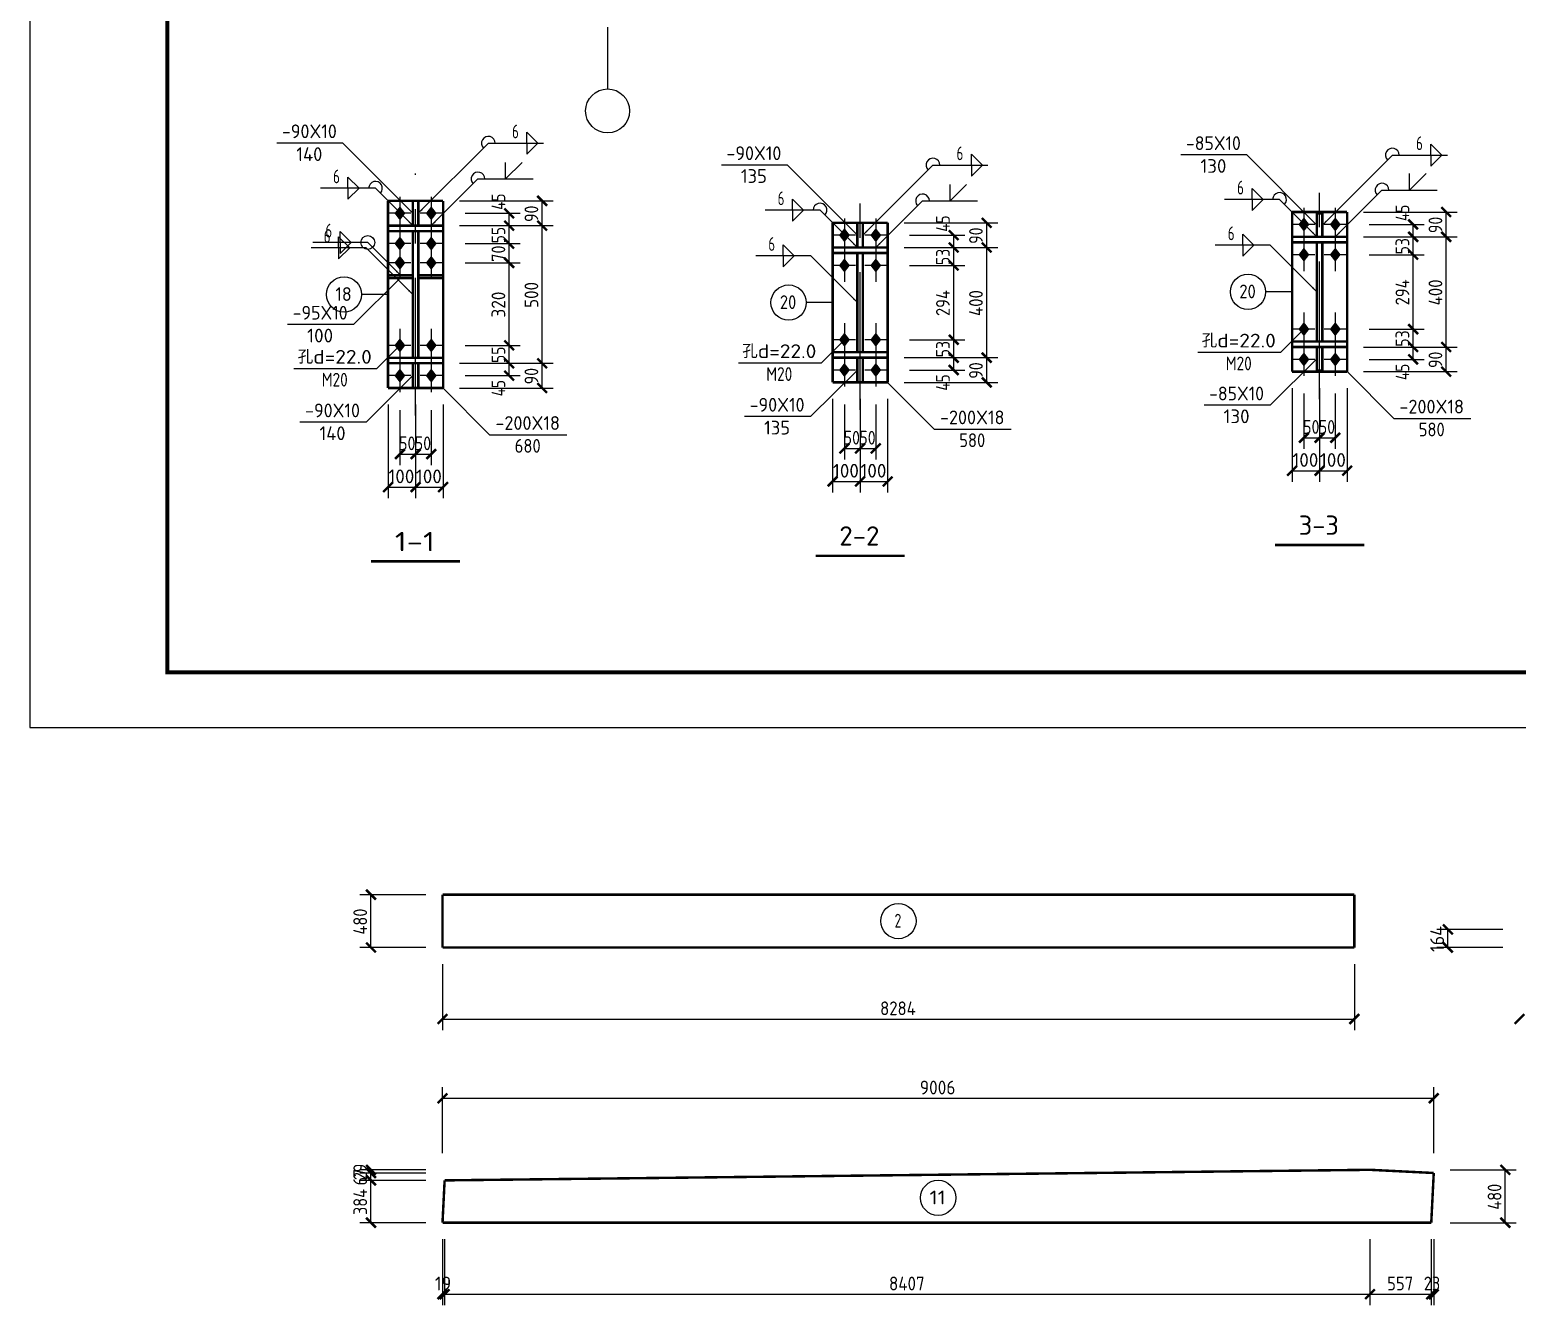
# Model space of a CAD drawing. Extents: x 14207793 to 14719554, y -1675802 to -1228715.
# Drawn here: x 14613431 to 14640460, y -1332300 to -1309125 of the extents above; entities that cross this region are included whole.
import ezdxf
from ezdxf.enums import TextEntityAlignment as Align

# ---------------------------------------------------------------- set-up
doc = ezdxf.new("R2010")
doc.units = 0
doc.header["$LTSCALE"] = 500
doc.header["$MEASUREMENT"] = 0
doc.linetypes.add('6', pattern=[8.75, 5, -1.25, 1.25, -1.25])
for name, color, linetype in [('10', 1, 'CONTINUOUS'), ('111', 253, '6'), ('112', 253, 'CONTINUOUS'), ('15', 3, 'CONTINUOUS'), ('20', 2, 'CONTINUOUS'), ('图框外框__细线', 253, 'CONTINUOUS'), ('尺寸标注', 253, 'CONTINUOUS'), ('焊缝标注', 253, 'CONTINUOUS'), ('编号标注', 253, 'CONTINUOUS'), ('螺栓孔标注', 7, 'CONTINUOUS'), ('钢板标注', 253, 'CONTINUOUS')]:
    doc.layers.add(name, color=color, linetype=linetype)
doc.styles.get("Standard").update_dxf_attribs({"font": 'SYSZ.shx', "width": 0.75, "bigfont": 'SYFS.shx'})

msp = doc.modelspace()

# ---------------------------------------------------------------- linework, layer by layer
at = {"layer": '10', "color": 7, "linetype": '6'}
for p, q in [((14620442.17, -1316134.82), (14620442.17, -1311734.82)), ((14636868.82, -1315837.14), (14636868.82, -1311937.14)), ((14628519.8, -1316032.39), (14628519.8, -1312132.39))]:
    msp.add_line(p, q, dxfattribs=at)
at = {"layer": '10', "color": 253}
for p, q in [((14620157.17, -1312159.82), (14620157.17, -1312759.82)), ((14620727.17, -1312159.82), (14620727.17, -1312759.82)), ((14620357.17, -1312459.82), (14619957.17, -1312459.82)), ((14620927.17, -1312459.82), (14620527.17, -1312459.82)), ((14636583.82, -1312362.14), (14636583.82, -1312962.14)), ((14637153.82, -1312362.14), (14637153.82, -1312962.14)), ((14620157.17, -1312709.82), (14620157.17, -1313309.82)), ((14620727.17, -1312709.82), (14620727.17, -1313309.82)), ((14628234.8, -1312557.39), (14628234.8, -1313157.39)), ((14628804.8, -1312557.39), (14628804.8, -1313157.39)), ((14636783.82, -1312662.14), (14636383.82, -1312662.14)), ((14637353.82, -1312662.14), (14636953.82, -1312662.14)), ((14620357.17, -1313009.82), (14619957.17, -1313009.82)), ((14620157.17, -1313059.82), (14620157.17, -1313659.82)), ((14620927.17, -1313009.82), (14620527.17, -1313009.82)), ((14620727.17, -1313059.82), (14620727.17, -1313659.82)), ((14628434.8, -1312857.39), (14628034.8, -1312857.39)), ((14629004.8, -1312857.39), (14628604.8, -1312857.39)), ((14636583.82, -1312912.14), (14636583.82, -1313512.14)), ((14637153.82, -1312912.14), (14637153.82, -1313512.14)), ((14628234.8, -1313107.39), (14628234.8, -1313707.39)), ((14628804.8, -1313107.39), (14628804.8, -1313707.39)), ((14636783.82, -1313212.14), (14636383.82, -1313212.14)), ((14637353.82, -1313212.14), (14636953.82, -1313212.14)), ((14620357.17, -1313359.82), (14619957.17, -1313359.82)), ((14620927.17, -1313359.82), (14620527.17, -1313359.82)), ((14628434.8, -1313407.39), (14628034.8, -1313407.39)), ((14629004.8, -1313407.39), (14628604.8, -1313407.39)), ((14636583.82, -1314264.64), (14636583.82, -1314864.64)), ((14637153.82, -1314264.64), (14637153.82, -1314864.64)), ((14620157.17, -1314559.82), (14620157.17, -1315159.82)), ((14620727.17, -1314559.82), (14620727.17, -1315159.82)), ((14628234.8, -1314457.39), (14628234.8, -1315057.39)), ((14628804.8, -1314457.39), (14628804.8, -1315057.39)), ((14636783.82, -1314564.64), (14636383.82, -1314564.64)), ((14637353.82, -1314564.64), (14636953.82, -1314564.64)), ((14620357.17, -1314859.82), (14619957.17, -1314859.82)), ((14620927.17, -1314859.82), (14620527.17, -1314859.82)), ((14628434.8, -1314757.39), (14628034.8, -1314757.39)), ((14629004.8, -1314757.39), (14628604.8, -1314757.39)), ((14636583.82, -1314814.64), (14636583.82, -1315414.64)), ((14637153.82, -1314814.64), (14637153.82, -1315414.64)), ((14620157.17, -1315109.82), (14620157.17, -1315709.82)), ((14620727.17, -1315109.82), (14620727.17, -1315709.82)), ((14628234.8, -1315007.39), (14628234.8, -1315607.39)), ((14628804.8, -1315007.39), (14628804.8, -1315607.39)), ((14636783.82, -1315114.64), (14636383.82, -1315114.64)), ((14637353.82, -1315114.64), (14636953.82, -1315114.64)), ((14620357.17, -1315409.82), (14619957.17, -1315409.82)), ((14620927.17, -1315409.82), (14620527.17, -1315409.82)), ((14628434.8, -1315307.39), (14628034.8, -1315307.39)), ((14629004.8, -1315307.39), (14628604.8, -1315307.39))]:
    msp.add_line(p, q, dxfattribs=at)
at = {"layer": '10', "color": 3, "const_width": 45}
for points in [[(14619942.17, -1312684.82), (14619942.17, -1312784.82)], [(14620942.17, -1312684.82), (14619942.17, -1312684.82)], [(14619942.17, -1312784.82), (14620942.17, -1312784.82)], [(14620392.17, -1315084.82), (14620392.17, -1312784.82)], [(14620492.17, -1315084.82), (14620492.17, -1312784.82)], [(14620942.17, -1312784.82), (14620942.17, -1312684.82)], [(14628019.8, -1313082.39), (14628019.8, -1313182.39)], [(14629019.8, -1313082.39), (14628019.8, -1313082.39)], [(14629019.8, -1313182.39), (14629019.8, -1313082.39)], [(14636368.82, -1312887.14), (14636368.82, -1312987.14)], [(14637368.82, -1312887.14), (14636368.82, -1312887.14)], [(14636368.82, -1312987.14), (14637368.82, -1312987.14)], [(14636818.82, -1314789.64), (14636818.82, -1312987.14)], [(14636918.82, -1314789.64), (14636918.82, -1312987.14)], [(14637368.82, -1312987.14), (14637368.82, -1312887.14)], [(14628019.8, -1313182.39), (14629019.8, -1313182.39)], [(14628469.8, -1314982.39), (14628469.8, -1313182.39)], [(14628569.8, -1314982.39), (14628569.8, -1313182.39)], [(14628019.8, -1314982.39), (14628019.8, -1315082.39)], [(14629019.8, -1314982.39), (14628019.8, -1314982.39)], [(14629019.8, -1315082.39), (14629019.8, -1314982.39)], [(14636368.82, -1314789.64), (14636368.82, -1314889.64)], [(14637368.82, -1314789.64), (14636368.82, -1314789.64)], [(14636368.82, -1314889.64), (14637368.82, -1314889.64)], [(14637368.82, -1314889.64), (14637368.82, -1314789.64)], [(14619942.17, -1315084.82), (14619942.17, -1315184.82)], [(14620942.17, -1315084.82), (14619942.17, -1315084.82)], [(14619942.17, -1315184.82), (14620942.17, -1315184.82)], [(14620942.17, -1315184.82), (14620942.17, -1315084.82)], [(14628019.8, -1315082.39), (14629019.8, -1315082.39)]]:
    msp.add_lwpolyline(points, dxfattribs=at)
at = {"layer": '10', "const_width": 45}
for points in [[(14636058.82, -1318487.14), (14637678.82, -1318487.14)], [(14627709.8, -1318682.39), (14629329.8, -1318682.39)], [(14619632.17, -1318784.82), (14621252.17, -1318784.82)]]:
    msp.add_lwpolyline(points, dxfattribs=at)
at = {"layer": '10'}
for points in [[(14620157.17, -1312329.82), (14620057.17, -1312459.82), (14620257.17, -1312459.82), (14620157.17, -1312589.82)], [(14620727.17, -1312329.82), (14620627.17, -1312459.82), (14620827.17, -1312459.82), (14620727.17, -1312589.82)], [(14628234.8, -1312727.39), (14628134.8, -1312857.39), (14628334.8, -1312857.39), (14628234.8, -1312987.39)], [(14628804.8, -1312727.39), (14628704.8, -1312857.39), (14628904.8, -1312857.39), (14628804.8, -1312987.39)], [(14636583.82, -1312532.14), (14636483.82, -1312662.14), (14636683.82, -1312662.14), (14636583.82, -1312792.14)], [(14637153.82, -1312532.14), (14637053.82, -1312662.14), (14637253.82, -1312662.14), (14637153.82, -1312792.14)], [(14620157.17, -1312879.82), (14620057.17, -1313009.82), (14620257.17, -1313009.82), (14620157.17, -1313139.82)], [(14620727.17, -1312879.82), (14620627.17, -1313009.82), (14620827.17, -1313009.82), (14620727.17, -1313139.82)], [(14620157.17, -1313229.82), (14620057.17, -1313359.82), (14620257.17, -1313359.82), (14620157.17, -1313489.82)], [(14620727.17, -1313229.82), (14620627.17, -1313359.82), (14620827.17, -1313359.82), (14620727.17, -1313489.82)], [(14628234.8, -1313277.39), (14628134.8, -1313407.39), (14628334.8, -1313407.39), (14628234.8, -1313537.39)], [(14628804.8, -1313277.39), (14628704.8, -1313407.39), (14628904.8, -1313407.39), (14628804.8, -1313537.39)], [(14636583.82, -1313082.14), (14636483.82, -1313212.14), (14636683.82, -1313212.14), (14636583.82, -1313342.14)], [(14637153.82, -1313082.14), (14637053.82, -1313212.14), (14637253.82, -1313212.14), (14637153.82, -1313342.14)], [(14628234.8, -1314627.39), (14628134.8, -1314757.39), (14628334.8, -1314757.39), (14628234.8, -1314887.39)], [(14628804.8, -1314627.39), (14628704.8, -1314757.39), (14628904.8, -1314757.39), (14628804.8, -1314887.39)], [(14636583.82, -1314434.64), (14636483.82, -1314564.64), (14636683.82, -1314564.64), (14636583.82, -1314694.64)], [(14637153.82, -1314434.64), (14637053.82, -1314564.64), (14637253.82, -1314564.64), (14637153.82, -1314694.64)], [(14620157.17, -1314729.82), (14620057.17, -1314859.82), (14620257.17, -1314859.82), (14620157.17, -1314989.82)], [(14620727.17, -1314729.82), (14620627.17, -1314859.82), (14620827.17, -1314859.82), (14620727.17, -1314989.82)], [(14628234.8, -1315177.39), (14628134.8, -1315307.39), (14628334.8, -1315307.39), (14628234.8, -1315437.39)], [(14628804.8, -1315177.39), (14628704.8, -1315307.39), (14628904.8, -1315307.39), (14628804.8, -1315437.39)], [(14636583.82, -1314984.64), (14636483.82, -1315114.64), (14636683.82, -1315114.64), (14636583.82, -1315244.64)], [(14637153.82, -1314984.64), (14637053.82, -1315114.64), (14637253.82, -1315114.64), (14637153.82, -1315244.64)], [(14620157.17, -1315279.82), (14620057.17, -1315409.82), (14620257.17, -1315409.82), (14620157.17, -1315539.82)], [(14620727.17, -1315279.82), (14620627.17, -1315409.82), (14620827.17, -1315409.82), (14620727.17, -1315539.82)]]:
    msp.add_solid(points, dxfattribs=at)
at = {"layer": '111'}
msp.add_line((14623931.4, -1304700.17), (14623931.4, -1310200.17), dxfattribs=at)
at = {"layer": '112'}
msp.add_circle((14623931.4, -1310600.17), 400, dxfattribs=at)
at = {"layer": '15', "const_width": 45}
for points in [[(14620931.4, -1324840.17), (14620931.4, -1325800.17)], [(14637500.39, -1324840.17), (14620931.4, -1324840.17)], [(14637500.39, -1325800.17), (14637500.39, -1324840.17)], [(14620931.4, -1325800.17), (14637500.39, -1325800.17)], [(14637784.39, -1329839.39), (14620969.84, -1330031.32)], [(14638942.94, -1329897.32), (14637784.39, -1329839.39)], [(14620969.84, -1330031.32), (14620931.4, -1330800.17)], [(14638897.79, -1330800.18), (14638942.94, -1329897.32)], [(14620931.4, -1330800.17), (14638897.79, -1330800.18)]]:
    msp.add_lwpolyline(points, dxfattribs=at)
at = {"layer": '20', "const_width": 45}
for points in [[(14619942.17, -1312234.82), (14619942.17, -1315634.82)], [(14620942.17, -1312234.82), (14619942.17, -1312234.82)], [(14620392.17, -1312234.82), (14620392.17, -1312684.82)], [(14620492.17, -1312234.82), (14620392.17, -1312234.82)], [(14620492.17, -1312684.82), (14620492.17, -1312234.82)], [(14620942.17, -1315634.82), (14620942.17, -1312234.82)], [(14636368.82, -1312437.14), (14636368.82, -1315337.14)], [(14637368.82, -1312437.14), (14636368.82, -1312437.14)], [(14636818.82, -1312462.14), (14636818.82, -1312887.14)], [(14636918.82, -1312462.14), (14636818.82, -1312462.14)], [(14636918.82, -1312887.14), (14636918.82, -1312462.14)], [(14637368.82, -1315337.14), (14637368.82, -1312437.14)], [(14620392.17, -1312684.82), (14620492.17, -1312684.82)], [(14628019.8, -1312632.39), (14628019.8, -1315532.39)], [(14629019.8, -1312632.39), (14628019.8, -1312632.39)], [(14628469.8, -1312632.39), (14628469.8, -1313082.39)], [(14628569.8, -1312632.39), (14628469.8, -1312632.39)], [(14628569.8, -1313082.39), (14628569.8, -1312632.39)], [(14629019.8, -1315532.39), (14629019.8, -1312632.39)], [(14628469.8, -1313082.39), (14628569.8, -1313082.39)], [(14636818.82, -1312887.14), (14636918.82, -1312887.14)], [(14619942.17, -1313584.82), (14619942.17, -1313634.82)], [(14620392.17, -1313584.82), (14619942.17, -1313584.82)], [(14620392.17, -1313634.82), (14620392.17, -1313584.82)], [(14620492.17, -1313634.82), (14620492.17, -1313584.82)], [(14620492.17, -1313584.82), (14620942.17, -1313584.82)], [(14620942.17, -1313584.82), (14620942.17, -1313634.82)], [(14619942.17, -1313634.82), (14620392.17, -1313634.82)], [(14620942.17, -1313634.82), (14620492.17, -1313634.82)], [(14636818.82, -1315314.64), (14636818.82, -1314889.64)], [(14636818.82, -1314889.64), (14636918.82, -1314889.64)], [(14636918.82, -1314889.64), (14636918.82, -1315314.64)], [(14620392.17, -1315634.82), (14620392.17, -1315184.82)], [(14620392.17, -1315184.82), (14620492.17, -1315184.82)], [(14620492.17, -1315184.82), (14620492.17, -1315634.82)], [(14628469.8, -1315532.39), (14628469.8, -1315082.39)], [(14628469.8, -1315082.39), (14628569.8, -1315082.39)], [(14628569.8, -1315082.39), (14628569.8, -1315532.39)], [(14636368.82, -1315337.14), (14637368.82, -1315337.14)], [(14636918.82, -1315314.64), (14636818.82, -1315314.64)], [(14619942.17, -1315634.82), (14620942.17, -1315634.82)], [(14620492.17, -1315634.82), (14620392.17, -1315634.82)], [(14628019.8, -1315532.39), (14629019.8, -1315532.39)], [(14628569.8, -1315532.39), (14628469.8, -1315532.39)]]:
    msp.add_lwpolyline(points, dxfattribs=at)
at = {"layer": '图框外框__细线'}
msp.add_lwpolyline([(14613431.4, -1321800.17), (14702531.4, -1321800.17), (14702531.4, -1279800.17), (14613431.4, -1279800.17), (14613431.4, -1321800.17)], dxfattribs=at)
at = {"layer": '图框外框__细线', "const_width": 70}
msp.add_lwpolyline([(14615931.4, -1320800.17), (14701531.4, -1320800.17), (14701531.4, -1280800.17), (14615931.4, -1280800.17), (14615931.4, -1320800.17)], dxfattribs=at)
at = {"layer": '尺寸标注'}
for p, q in [((14621242.17, -1312234.82), (14622942.17, -1312234.82)), ((14622742.17, -1312684.82), (14622742.17, -1312234.82)), ((14621342.17, -1312459.82), (14622342.17, -1312459.82)), ((14622142.17, -1312684.82), (14622142.17, -1312459.82)), ((14637668.82, -1312437.14), (14639368.82, -1312437.14)), ((14639168.82, -1312887.14), (14639168.82, -1312437.14)), ((14621242.17, -1312684.82), (14622942.17, -1312684.82)), ((14621242.17, -1312684.82), (14622942.17, -1312684.82)), ((14621342.17, -1312684.82), (14622342.17, -1312684.82)), ((14621342.17, -1312684.82), (14622342.17, -1312684.82)), ((14622142.17, -1313009.82), (14622142.17, -1312684.82)), ((14622742.17, -1315184.82), (14622742.17, -1312684.82)), ((14629319.8, -1312632.39), (14631019.8, -1312632.39)), ((14630819.8, -1313082.39), (14630819.8, -1312632.39)), ((14637768.82, -1312662.14), (14638768.82, -1312662.14)), ((14638568.82, -1312887.14), (14638568.82, -1312662.14)), ((14621342.17, -1313009.82), (14622342.17, -1313009.82)), ((14621342.17, -1313009.82), (14622342.17, -1313009.82)), ((14622142.17, -1313359.82), (14622142.17, -1313009.82)), ((14629419.8, -1312857.39), (14630419.8, -1312857.39)), ((14630219.8, -1313082.39), (14630219.8, -1312857.39)), ((14637668.82, -1312887.14), (14639368.82, -1312887.14)), ((14637668.82, -1312887.14), (14639368.82, -1312887.14)), ((14637768.82, -1312887.14), (14638768.82, -1312887.14)), ((14637768.82, -1312887.14), (14638768.82, -1312887.14)), ((14638568.82, -1313212.14), (14638568.82, -1312887.14)), ((14639168.82, -1314889.64), (14639168.82, -1312887.14)), ((14629319.8, -1313082.39), (14631019.8, -1313082.39)), ((14629319.8, -1313082.39), (14631019.8, -1313082.39)), ((14629419.8, -1313082.39), (14630419.8, -1313082.39)), ((14629419.8, -1313082.39), (14630419.8, -1313082.39)), ((14630219.8, -1313407.39), (14630219.8, -1313082.39)), ((14630819.8, -1315082.39), (14630819.8, -1313082.39)), ((14637768.82, -1313212.14), (14638768.82, -1313212.14)), ((14637768.82, -1313212.14), (14638768.82, -1313212.14)), ((14638568.82, -1314564.64), (14638568.82, -1313212.14)), ((14621342.17, -1313359.82), (14622342.17, -1313359.82)), ((14621342.17, -1313359.82), (14622342.17, -1313359.82)), ((14622142.17, -1314859.82), (14622142.17, -1313359.82)), ((14629419.8, -1313407.39), (14630419.8, -1313407.39)), ((14629419.8, -1313407.39), (14630419.8, -1313407.39)), ((14630219.8, -1314757.39), (14630219.8, -1313407.39)), ((14637768.82, -1314564.64), (14638768.82, -1314564.64)), ((14637768.82, -1314564.64), (14638768.82, -1314564.64)), ((14638568.82, -1314889.64), (14638568.82, -1314564.64)), ((14621342.17, -1314859.82), (14622342.17, -1314859.82)), ((14621342.17, -1314859.82), (14622342.17, -1314859.82)), ((14622142.17, -1315184.82), (14622142.17, -1314859.82)), ((14629419.8, -1314757.39), (14630419.8, -1314757.39)), ((14629419.8, -1314757.39), (14630419.8, -1314757.39)), ((14630219.8, -1315082.39), (14630219.8, -1314757.39)), ((14637668.82, -1314889.64), (14639368.82, -1314889.64)), ((14637668.82, -1314889.64), (14639368.82, -1314889.64)), ((14637768.82, -1314889.64), (14638768.82, -1314889.64)), ((14637768.82, -1314889.64), (14638768.82, -1314889.64)), ((14638568.82, -1315114.64), (14638568.82, -1314889.64)), ((14639168.82, -1315337.14), (14639168.82, -1314889.64)), ((14621242.17, -1315184.82), (14622942.17, -1315184.82)), ((14621242.17, -1315184.82), (14622942.17, -1315184.82)), ((14621342.17, -1315184.82), (14622342.17, -1315184.82)), ((14621342.17, -1315184.82), (14622342.17, -1315184.82)), ((14622142.17, -1315409.82), (14622142.17, -1315184.82)), ((14622742.17, -1315634.82), (14622742.17, -1315184.82)), ((14629319.8, -1315082.39), (14631019.8, -1315082.39)), ((14629319.8, -1315082.39), (14631019.8, -1315082.39)), ((14629419.8, -1315082.39), (14630419.8, -1315082.39)), ((14629419.8, -1315082.39), (14630419.8, -1315082.39)), ((14630219.8, -1315307.39), (14630219.8, -1315082.39)), ((14630819.8, -1315532.39), (14630819.8, -1315082.39)), ((14637768.82, -1315114.64), (14638768.82, -1315114.64)), ((14621342.17, -1315409.82), (14622342.17, -1315409.82)), ((14629419.8, -1315307.39), (14630419.8, -1315307.39)), ((14637668.82, -1315337.14), (14639368.82, -1315337.14)), ((14621242.17, -1315634.82), (14622942.17, -1315634.82)), ((14629319.8, -1315532.39), (14631019.8, -1315532.39)), ((14636368.82, -1315637.14), (14636368.82, -1317337.14)), ((14636583.82, -1315737.14), (14636583.82, -1316737.14)), ((14636868.82, -1315637.14), (14636868.82, -1317337.14)), ((14636868.82, -1315637.14), (14636868.82, -1317337.14)), ((14636868.82, -1315737.14), (14636868.82, -1316737.14)), ((14636868.82, -1315737.14), (14636868.82, -1316737.14)), ((14637153.82, -1315737.14), (14637153.82, -1316737.14)), ((14637368.82, -1315637.14), (14637368.82, -1317337.14)), ((14619942.17, -1315934.82), (14619942.17, -1317634.82)), ((14620157.17, -1316034.82), (14620157.17, -1317034.82)), ((14620442.17, -1315934.82), (14620442.17, -1317634.82)), ((14620442.17, -1315934.82), (14620442.17, -1317634.82)), ((14620442.17, -1316034.82), (14620442.17, -1317034.82)), ((14620442.17, -1316034.82), (14620442.17, -1317034.82)), ((14620727.17, -1316034.82), (14620727.17, -1317034.82)), ((14620942.17, -1315934.82), (14620942.17, -1317634.82)), ((14628019.8, -1315832.39), (14628019.8, -1317532.39)), ((14628234.8, -1315932.39), (14628234.8, -1316932.39)), ((14628519.8, -1315832.39), (14628519.8, -1317532.39)), ((14628519.8, -1315832.39), (14628519.8, -1317532.39)), ((14628519.8, -1315932.39), (14628519.8, -1316932.39)), ((14628519.8, -1315932.39), (14628519.8, -1316932.39)), ((14628804.8, -1315932.39), (14628804.8, -1316932.39)), ((14629019.8, -1315832.39), (14629019.8, -1317532.39)), ((14636583.82, -1316537.14), (14636868.82, -1316537.14)), ((14636868.82, -1316537.14), (14637153.82, -1316537.14)), ((14620157.17, -1316834.82), (14620442.17, -1316834.82)), ((14620442.17, -1316834.82), (14620727.17, -1316834.82)), ((14628234.8, -1316732.39), (14628519.8, -1316732.39)), ((14628519.8, -1316732.39), (14628804.8, -1316732.39)), ((14628019.8, -1317332.39), (14628519.8, -1317332.39)), ((14628519.8, -1317332.39), (14629019.8, -1317332.39)), ((14636368.82, -1317137.14), (14636868.82, -1317137.14)), ((14636868.82, -1317137.14), (14637368.82, -1317137.14)), ((14619942.17, -1317434.82), (14620442.17, -1317434.82)), ((14620442.17, -1317434.82), (14620942.17, -1317434.82)), ((14620631.4, -1324840.17), (14619431.4, -1324840.17)), ((14619631.4, -1325800.17), (14619631.4, -1324840.17)), ((14640200.39, -1325472.17), (14639000.39, -1325472.17)), ((14639200.39, -1325800.17), (14639200.39, -1325472.17)), ((14620631.4, -1325800.17), (14619431.4, -1325800.17)), ((14640200.39, -1325800.17), (14639000.39, -1325800.17)), ((14620931.4, -1326100.17), (14620931.4, -1327300.17)), ((14637500.39, -1326100.17), (14637500.39, -1327300.17)), ((14620931.4, -1327100.17), (14637500.39, -1327100.17)), ((14620931.4, -1329539.39), (14620931.4, -1328339.39)), ((14638942.94, -1329539.39), (14638942.94, -1328339.39)), ((14620931.4, -1328539.39), (14638942.94, -1328539.39)), ((14620631.4, -1329839.39), (14619431.4, -1329839.39)), ((14620631.4, -1329897.32), (14619431.4, -1329897.32)), ((14620631.4, -1329897.32), (14619431.4, -1329897.32)), ((14620631.4, -1330031.32), (14619431.4, -1330031.32)), ((14620631.4, -1330031.32), (14619431.4, -1330031.32)), ((14619631.4, -1329897.32), (14619631.4, -1329839.39)), ((14619631.4, -1330031.32), (14619631.4, -1329897.32)), ((14619631.4, -1330800.18), (14619631.4, -1330031.32)), ((14639242.94, -1329839.39), (14640442.94, -1329839.39)), ((14640242.94, -1330800.18), (14640242.94, -1329839.39)), ((14620631.4, -1330800.18), (14619431.4, -1330800.18)), ((14639242.94, -1330800.18), (14640442.94, -1330800.18)), ((14620931.4, -1331100.18), (14620931.4, -1332300.18)), ((14620969.84, -1331100.18), (14620969.84, -1332300.18)), ((14620969.84, -1331100.18), (14620969.84, -1332300.18)), ((14637784.39, -1331100.18), (14637784.39, -1332300.18)), ((14637784.39, -1331100.18), (14637784.39, -1332300.18)), ((14638897.79, -1331100.18), (14638897.79, -1332300.18)), ((14638897.79, -1331100.18), (14638897.79, -1332300.18)), ((14638942.94, -1331100.18), (14638942.94, -1332300.18)), ((14620931.4, -1332100.18), (14620969.84, -1332100.18)), ((14620969.84, -1332100.18), (14637784.39, -1332100.18)), ((14637784.39, -1332100.18), (14638897.79, -1332100.18)), ((14638897.79, -1332100.18), (14638942.94, -1332100.18))]:
    msp.add_line(p, q, dxfattribs=at)
at = {"layer": '尺寸标注', "const_width": 45}
for points in [[(14622653.78, -1312146.43), (14622830.55, -1312323.21)], [(14622053.78, -1312371.43), (14622230.55, -1312548.21)], [(14630731.41, -1312544), (14630908.18, -1312720.77)], [(14639080.43, -1312348.76), (14639257.21, -1312525.53)], [(14622053.78, -1312596.43), (14622230.55, -1312773.21)], [(14622053.78, -1312596.43), (14622230.55, -1312773.21)], [(14622653.78, -1312596.43), (14622830.55, -1312773.21)], [(14622653.78, -1312596.43), (14622830.55, -1312773.21)], [(14630131.41, -1312769), (14630308.18, -1312945.77)], [(14638480.43, -1312573.76), (14638657.21, -1312750.53)], [(14638480.43, -1312798.76), (14638657.21, -1312975.53)], [(14638480.43, -1312798.76), (14638657.21, -1312975.53)], [(14639080.43, -1312798.76), (14639257.21, -1312975.53)], [(14639080.43, -1312798.76), (14639257.21, -1312975.53)], [(14622053.78, -1312921.43), (14622230.55, -1313098.21)], [(14622053.78, -1312921.43), (14622230.55, -1313098.21)], [(14630131.41, -1312994), (14630308.18, -1313170.77)], [(14630131.41, -1312994), (14630308.18, -1313170.77)], [(14630731.41, -1312994), (14630908.18, -1313170.77)], [(14630731.41, -1312994), (14630908.18, -1313170.77)], [(14622053.78, -1313271.43), (14622230.55, -1313448.21)], [(14622053.78, -1313271.43), (14622230.55, -1313448.21)], [(14630131.41, -1313319), (14630308.18, -1313495.77)], [(14630131.41, -1313319), (14630308.18, -1313495.77)], [(14638480.43, -1313123.76), (14638657.21, -1313300.53)], [(14638480.43, -1313123.76), (14638657.21, -1313300.53)], [(14630131.41, -1314669), (14630308.18, -1314845.77)], [(14630131.41, -1314669), (14630308.18, -1314845.77)], [(14638480.43, -1314476.25), (14638657.21, -1314653.03)], [(14638480.43, -1314476.25), (14638657.21, -1314653.03)], [(14622053.78, -1314771.43), (14622230.55, -1314948.21)], [(14622053.78, -1314771.43), (14622230.55, -1314948.21)], [(14638480.43, -1314801.25), (14638657.21, -1314978.03)], [(14638480.43, -1314801.25), (14638657.21, -1314978.03)], [(14639080.43, -1314801.25), (14639257.21, -1314978.03)], [(14639080.43, -1314801.25), (14639257.21, -1314978.03)], [(14622053.78, -1315096.43), (14622230.55, -1315273.21)], [(14622053.78, -1315096.43), (14622230.55, -1315273.21)], [(14622653.78, -1315096.43), (14622830.55, -1315273.21)], [(14622653.78, -1315096.43), (14622830.55, -1315273.21)], [(14630131.41, -1314994), (14630308.18, -1315170.77)], [(14630131.41, -1314994), (14630308.18, -1315170.77)], [(14630131.41, -1315219), (14630308.18, -1315395.77)], [(14630731.41, -1314994), (14630908.18, -1315170.77)], [(14630731.41, -1314994), (14630908.18, -1315170.77)], [(14638480.43, -1315026.25), (14638657.21, -1315203.03)], [(14639080.43, -1315248.76), (14639257.21, -1315425.53)], [(14622053.78, -1315321.43), (14622230.55, -1315498.21)], [(14630731.41, -1315444), (14630908.18, -1315620.77)], [(14622653.78, -1315546.43), (14622830.55, -1315723.21)], [(14636495.43, -1316625.53), (14636672.21, -1316448.76)], [(14636780.43, -1316625.53), (14636957.21, -1316448.76)], [(14636780.43, -1316625.53), (14636957.21, -1316448.76)], [(14637065.43, -1316625.53), (14637242.21, -1316448.76)], [(14620068.78, -1316923.21), (14620245.55, -1316746.43)], [(14620353.78, -1316923.21), (14620530.55, -1316746.43)], [(14620353.78, -1316923.21), (14620530.55, -1316746.43)], [(14620638.78, -1316923.21), (14620815.55, -1316746.43)], [(14628146.41, -1316820.77), (14628323.18, -1316644)], [(14628431.41, -1316820.77), (14628608.18, -1316644)], [(14628431.41, -1316820.77), (14628608.18, -1316644)], [(14628716.41, -1316820.77), (14628893.18, -1316644)], [(14636280.43, -1317225.53), (14636457.21, -1317048.76)], [(14636780.43, -1317225.53), (14636957.21, -1317048.76)], [(14636780.43, -1317225.53), (14636957.21, -1317048.76)], [(14637280.43, -1317225.53), (14637457.21, -1317048.76)], [(14619853.78, -1317523.21), (14620030.55, -1317346.43)], [(14620353.78, -1317523.21), (14620530.55, -1317346.43)], [(14620353.78, -1317523.21), (14620530.55, -1317346.43)], [(14620853.78, -1317523.21), (14621030.55, -1317346.43)], [(14627931.41, -1317420.77), (14628108.18, -1317244)], [(14628431.41, -1317420.77), (14628608.18, -1317244)], [(14628431.41, -1317420.77), (14628608.18, -1317244)], [(14628931.41, -1317420.77), (14629108.18, -1317244)], [(14619543.01, -1324751.79), (14619719.79, -1324928.56)], [(14639112.01, -1325383.79), (14639288.78, -1325560.56)], [(14619543.01, -1325711.79), (14619719.79, -1325888.56)], [(14639112.01, -1325711.79), (14639288.78, -1325888.56)], [(14620843.01, -1327188.56), (14621019.79, -1327011.79)], [(14637412.01, -1327188.56), (14637588.78, -1327011.79)], [(14640412.01, -1327188.56), (14640588.78, -1327011.79)], [(14620843.01, -1328627.78), (14621019.79, -1328451.01)], [(14638854.55, -1328627.78), (14639031.33, -1328451.01)], [(14619543.01, -1329751.01), (14619719.79, -1329927.78)], [(14619543.01, -1329808.93), (14619719.79, -1329985.71)], [(14619543.01, -1329808.93), (14619719.79, -1329985.71)], [(14640154.55, -1329751.01), (14640331.33, -1329927.78)], [(14619543.01, -1329942.93), (14619719.79, -1330119.7)], [(14619543.01, -1329942.93), (14619719.79, -1330119.7)], [(14619543.01, -1330711.79), (14619719.79, -1330888.57)], [(14640154.55, -1330711.79), (14640331.33, -1330888.57)], [(14620843.01, -1332188.57), (14621019.79, -1332011.79)], [(14620881.46, -1332188.57), (14621058.23, -1332011.79)], [(14620881.46, -1332188.57), (14621058.23, -1332011.79)], [(14637696, -1332188.57), (14637872.77, -1332011.79)], [(14637696, -1332188.57), (14637872.77, -1332011.79)], [(14638809.41, -1332188.57), (14638986.18, -1332011.79)], [(14638809.41, -1332188.57), (14638986.18, -1332011.79)], [(14638854.55, -1332188.57), (14639031.33, -1332011.79)]]:
    msp.add_lwpolyline(points, dxfattribs=at)
at = {"layer": '焊缝标注'}
for p, q in [((14622465.46, -1311187.54), (14622465.46, -1310987.54)), ((14622465.46, -1310987.54), (14622665.46, -1311187.54)), ((14620492.17, -1312459.82), (14621765.46, -1311187.54)), ((14621765.46, -1311187.54), (14622765.46, -1311187.54)), ((14622465.46, -1311187.54), (14622465.46, -1311387.54)), ((14622465.46, -1311387.54), (14622665.46, -1311187.54)), ((14630543.09, -1311585.1), (14630543.09, -1311385.1)), ((14630543.09, -1311385.1), (14630743.09, -1311585.1)), ((14636918.82, -1312674.64), (14638192.12, -1311402.36)), ((14638192.12, -1311402.36), (14639192.12, -1311402.36)), ((14638892.12, -1311402.36), (14638892.12, -1311202.36)), ((14638892.12, -1311202.36), (14639092.12, -1311402.36)), ((14638892.12, -1311402.36), (14638892.12, -1311602.36)), ((14638892.12, -1311602.36), (14639092.12, -1311402.36)), ((14622076.03, -1311836.63), (14622376.03, -1311536.63)), ((14622076.03, -1311836.63), (14622076.03, -1311536.63)), ((14628569.8, -1312857.39), (14629843.09, -1311585.1)), ((14629843.09, -1311585.1), (14630843.09, -1311585.1)), ((14630543.09, -1311585.1), (14630543.09, -1311785.1)), ((14630543.09, -1311785.1), (14630743.09, -1311585.1)), ((14619214.15, -1312005.19), (14619214.15, -1311805.19)), ((14619414.15, -1312005.19), (14619214.15, -1311805.19)), ((14620727.17, -1312684.82), (14621576.03, -1311836.63)), ((14621576.03, -1311836.63), (14622576.03, -1311836.63)), ((14630153.66, -1312234.2), (14630453.66, -1311934.2)), ((14630153.66, -1312234.2), (14630153.66, -1311934.2)), ((14638502.69, -1312038.95), (14638802.69, -1311738.95)), ((14638502.69, -1312038.95), (14638502.69, -1311738.95)), ((14619714.15, -1312005.19), (14618714.15, -1312005.19)), ((14619214.15, -1312005.19), (14619214.15, -1312205.19)), ((14619414.15, -1312005.19), (14619214.15, -1312205.19)), ((14620392.17, -1312684.82), (14619714.15, -1312005.19)), ((14627291.78, -1312402.75), (14627291.78, -1312202.75)), ((14627491.78, -1312402.75), (14627291.78, -1312202.75)), ((14628804.8, -1313082.39), (14629653.66, -1312234.2)), ((14629653.66, -1312234.2), (14630653.66, -1312234.2)), ((14636140.81, -1312207.51), (14635140.81, -1312207.51)), ((14635640.81, -1312207.51), (14635640.81, -1312007.51)), ((14635840.81, -1312207.51), (14635640.81, -1312007.51)), ((14635640.81, -1312207.51), (14635640.81, -1312407.51)), ((14635840.81, -1312207.51), (14635640.81, -1312407.51)), ((14636818.82, -1312887.14), (14636140.81, -1312207.51)), ((14637153.82, -1312887.14), (14638002.69, -1312038.95)), ((14638002.69, -1312038.95), (14639002.69, -1312038.95)), ((14627791.78, -1312402.75), (14626791.78, -1312402.75)), ((14627291.78, -1312402.75), (14627291.78, -1312602.75)), ((14627491.78, -1312402.75), (14627291.78, -1312602.75)), ((14628469.8, -1313082.39), (14627791.78, -1312402.75)), ((14619073.91, -1312990.14), (14619073.91, -1312790.14)), ((14619273.91, -1312990.14), (14619073.91, -1312790.14)), ((14619573.91, -1312990.14), (14618573.91, -1312990.14)), ((14619044.65, -1313085.28), (14619044.65, -1312885.28)), ((14619244.65, -1313085.28), (14619044.65, -1312885.28)), ((14619073.91, -1312990.14), (14619073.91, -1313190.14)), ((14619273.91, -1312990.14), (14619073.91, -1313190.14)), ((14620167.17, -1313584.82), (14619573.91, -1312990.14)), ((14627122.28, -1313232.85), (14627122.28, -1313032.85)), ((14627322.28, -1313232.85), (14627122.28, -1313032.85)), ((14635971.31, -1313038.85), (14634971.31, -1313038.85)), ((14635471.31, -1313038.85), (14635471.31, -1312838.85)), ((14635671.31, -1313038.85), (14635471.31, -1312838.85)), ((14635471.31, -1313038.85), (14635471.31, -1313238.85)), ((14635671.31, -1313038.85), (14635471.31, -1313238.85)), ((14636818.82, -1313888.39), (14635971.31, -1313038.85)), ((14619544.65, -1313085.28), (14618544.65, -1313085.28)), ((14619044.65, -1313085.28), (14619044.65, -1313285.28)), ((14619244.65, -1313085.28), (14619044.65, -1313285.28)), ((14620392.17, -1313934.82), (14619544.65, -1313085.28)), ((14627622.28, -1313232.85), (14626622.28, -1313232.85)), ((14627122.28, -1313232.85), (14627122.28, -1313432.85)), ((14627322.28, -1313232.85), (14627122.28, -1313432.85)), ((14628469.8, -1314082.39), (14627622.28, -1313232.85))]:
    msp.add_line(p, q, dxfattribs=at)
msp.add_circle((14619573.91, -1312990.14), 125, dxfattribs=at)
for centre, start, end in [((14621765.46, -1311187.54), 0, 224.977194), ((14638192.12, -1311402.36), 0, 224.977194), ((14621576.03, -1311836.63), 0, 224.977194), ((14629843.09, -1311585.1), 0, 224.977194), ((14619714.15, -1312005.19), 314.931548, 180.000005), ((14638002.69, -1312038.95), 0, 224.977194), ((14629653.66, -1312234.2), 0, 224.977194), ((14636140.81, -1312207.51), 314.931548, 180.000005), ((14627791.78, -1312402.75), 314.931548, 180.000005)]:
    msp.add_arc(centre, 125, start, end, dxfattribs=at)
for points in [[(14620492.17, -1312459.82), (14620573.51, -1312399.75), (14620552.3, -1312378.53)], [(14620392.17, -1312684.82), (14620332.16, -1312603.43), (14620310.92, -1312624.62)], [(14620727.17, -1312684.82), (14620808.51, -1312624.75), (14620787.3, -1312603.53)], [(14628569.8, -1312857.39), (14628651.14, -1312797.32), (14628629.93, -1312776.09)], [(14636918.82, -1312674.64), (14637000.16, -1312614.57), (14636978.96, -1312593.35)], [(14628469.8, -1313082.39), (14628409.79, -1313001), (14628388.55, -1313022.19)], [(14628804.8, -1313082.39), (14628886.14, -1313022.32), (14628864.93, -1313001.09)], [(14636818.82, -1312887.14), (14636758.82, -1312805.75), (14636737.58, -1312826.94)], [(14637153.82, -1312887.14), (14637235.16, -1312827.07), (14637213.96, -1312805.85)], [(14620167.17, -1313584.82), (14620107.16, -1313503.43), (14620085.92, -1313524.62)], [(14620392.17, -1313934.82), (14620332.16, -1313853.43), (14620310.92, -1313874.62)], [(14636818.82, -1313888.39), (14636758.82, -1313807), (14636737.58, -1313828.19)], [(14628469.8, -1314082.39), (14628409.79, -1314001), (14628388.55, -1314022.19)]]:
    msp.add_solid(points, dxfattribs=at)
at = {"layer": '编号标注'}
for p, q in [((14619942.17, -1313934.82), (14619462.17, -1313934.82)), ((14628019.8, -1314082.39), (14627539.8, -1314082.39)), ((14636368.82, -1313887.14), (14635888.82, -1313887.14))]:
    msp.add_line(p, q, dxfattribs=at)
at = {"layer": '编号标注', "const_width": 10}
for points in [[(14636373.82, -1313887.14, 1), (14636363.82, -1313887.14, 1), (14636373.82, -1313887.14, 1)], [(14619947.17, -1313934.82, 1), (14619937.17, -1313934.82, 1), (14619947.17, -1313934.82, 1)], [(14628024.8, -1314082.39, 1), (14628014.8, -1314082.39, 1), (14628024.8, -1314082.39, 1)]]:
    msp.add_lwpolyline(points, format="xyb", dxfattribs=at)
at = {"layer": '编号标注'}
for centre in [(14635568.82, -1313887.14), (14619142.17, -1313934.82), (14627219.8, -1314082.39), (14629215.9, -1325320.17), (14629937.17, -1330348.75)]:
    msp.add_circle(centre, 320, dxfattribs=at)
at = {"layer": '螺栓孔标注'}
for p, q in [((14636583.82, -1314564.64), (14636158.71, -1314988.06)), ((14620157.17, -1314859.82), (14619732.06, -1315283.24)), ((14628234.8, -1314757.39), (14627809.69, -1315180.81)), ((14627809.69, -1315180.81), (14626309.69, -1315180.81)), ((14636158.71, -1314988.06), (14634658.71, -1314988.06)), ((14619732.06, -1315283.24), (14618232.06, -1315283.24))]:
    msp.add_line(p, q, dxfattribs=at)
at = {"layer": '螺栓孔标注', "const_width": 10}
for points in [[(14636588.82, -1314564.64, 1), (14636578.82, -1314564.64, 1), (14636588.82, -1314564.64, 1)], [(14620162.17, -1314859.82, 1), (14620152.17, -1314859.82, 1), (14620162.17, -1314859.82, 1)], [(14628239.8, -1314757.39, 1), (14628229.8, -1314757.39, 1), (14628239.8, -1314757.39, 1)]]:
    msp.add_lwpolyline(points, format="xyb", dxfattribs=at)
at = {"layer": '钢板标注'}
for p, q in [((14619120.89, -1311185.51), (14617920.89, -1311185.51)), ((14620392.17, -1312459.82), (14619120.89, -1311185.51)), ((14635547.55, -1311400.33), (14634347.55, -1311400.33)), ((14636818.82, -1312674.64), (14635547.55, -1311400.33)), ((14627198.52, -1311583.08), (14625998.52, -1311583.08)), ((14628469.8, -1312857.39), (14627198.52, -1311583.08)), ((14620167.17, -1313634.82), (14619316.95, -1314481.66)), ((14619316.95, -1314481.66), (14618116.95, -1314481.66)), ((14636818.82, -1315102.14), (14635968.61, -1315948.98)), ((14620392.17, -1315409.82), (14619541.95, -1316256.66)), ((14628469.8, -1315307.39), (14627619.58, -1316154.22)), ((14637368.82, -1315337.14), (14638214.98, -1316188.03)), ((14620942.17, -1315634.82), (14621788.33, -1316485.71)), ((14629019.8, -1315532.39), (14629865.96, -1316383.28)), ((14635968.61, -1315948.98), (14634768.61, -1315948.98)), ((14619541.95, -1316256.66), (14618341.95, -1316256.66)), ((14627619.58, -1316154.22), (14626419.58, -1316154.22)), ((14638214.98, -1316188.03), (14639614.98, -1316188.03)), ((14621788.33, -1316485.71), (14623188.33, -1316485.71)), ((14629865.96, -1316383.28), (14631265.95, -1316383.28))]:
    msp.add_line(p, q, dxfattribs=at)
at = {"layer": '钢板标注', "const_width": 10}
for points in [[(14620397.17, -1312459.82, 1), (14620387.17, -1312459.82, 1), (14620397.17, -1312459.82, 1)], [(14636823.82, -1312674.64, 1), (14636813.82, -1312674.64, 1), (14636823.82, -1312674.64, 1)], [(14628474.8, -1312857.39, 1), (14628464.8, -1312857.39, 1), (14628474.8, -1312857.39, 1)], [(14620172.17, -1313634.82, 1), (14620162.17, -1313634.82, 1), (14620172.17, -1313634.82, 1)], [(14636823.82, -1315102.14, 1), (14636813.82, -1315102.14, 1), (14636823.82, -1315102.14, 1)], [(14620397.17, -1315409.82, 1), (14620387.17, -1315409.82, 1), (14620397.17, -1315409.82, 1)], [(14628474.8, -1315307.39, 1), (14628464.8, -1315307.39, 1), (14628474.8, -1315307.39, 1)], [(14637373.82, -1315337.14, 1), (14637363.82, -1315337.14, 1), (14637373.82, -1315337.14, 1)], [(14620947.17, -1315634.82, 1), (14620937.17, -1315634.82, 1), (14620947.17, -1315634.82, 1)], [(14629024.8, -1315532.39, 1), (14629014.8, -1315532.39, 1), (14629024.8, -1315532.39, 1)]]:
    msp.add_lwpolyline(points, format="xyb", dxfattribs=at)

# ---------------------------------------------------------------- texts
at = {"layer": '10'}
for s, width, p, p2 in [('2-2', 0.728999, (14628141.8, -1318496.89), (14628870.79, -1318496.89)), ('3-3', 0.728999, (14636490.82, -1318301.64), (14637219.82, -1318301.64)), ('1-1', 0.930638, (14620064.17, -1318599.32), (14620793.17, -1318599.32))]:
    msp.add_text(s, height=350, dxfattribs=dict(at, width=width)).set_placement(p, p2, align=Align.FIT)
at = {"layer": '尺寸标注'}
for s, width, p, p2 in [('45', 0.735, (14622072.17, -1312398.57), (14622072.17, -1312101.07)), ('90', 0.735, (14622672.17, -1312617.32), (14622672.17, -1312319.82)), ('45', 0.735, (14630149.8, -1312796.14), (14630149.8, -1312498.64)), ('45', 0.735, (14638498.82, -1312600.89), (14638498.82, -1312303.39)), ('55', 0.735, (14622072.17, -1313004.82), (14622072.17, -1312707.32)), ('90', 0.735, (14630749.8, -1313014.89), (14630749.8, -1312717.39)), ('90', 0.735, (14639098.82, -1312819.64), (14639098.82, -1312522.14)), ('70', 0.735, (14622072.17, -1313342.32), (14622072.17, -1313044.82)), ('53', 0.735, (14638498.82, -1313207.14), (14638498.82, -1312909.64)), ('53', 0.735, (14630149.8, -1313402.39), (14630149.8, -1313104.89)), ('500', 0.735, (14622672.17, -1314179.82), (14622672.17, -1313707.32)), ('294', 0.721636, (14630149.8, -1314327.39), (14630149.8, -1313854.89)), ('400', 0.735, (14630749.8, -1314327.39), (14630749.8, -1313854.89)), ('294', 0.721636, (14638498.82, -1314133.39), (14638498.82, -1313660.89)), ('400', 0.735, (14639098.82, -1314133.39), (14639098.82, -1313660.89)), ('320', 0.735, (14622072.17, -1314354.82), (14622072.17, -1313882.32)), ('53', 0.735, (14638498.82, -1314884.64), (14638498.82, -1314587.14)), ('55', 0.735001, (14622072.17, -1315179.82), (14622072.17, -1314882.32)), ('53', 0.735001, (14630149.8, -1315077.39), (14630149.8, -1314779.89)), ('90', 0.735001, (14630749.8, -1315464.89), (14630749.8, -1315167.39)), ('45', 0.735001, (14638498.82, -1315490.89), (14638498.82, -1315193.39)), ('90', 0.735001, (14639098.82, -1315270.89), (14639098.82, -1314973.39)), ('90', 0.735001, (14622672.17, -1315567.32), (14622672.17, -1315269.82)), ('45', 0.735001, (14630149.8, -1315683.64), (14630149.8, -1315386.14)), ('45', 0.735001, (14622072.17, -1315786.07), (14622072.17, -1315488.57)), ('480', 0.735, (14619561.4, -1325565.17), (14619561.4, -1325092.67)), ('164', 0.778236, (14639130.39, -1325881.17), (14639130.39, -1325408.67)), ('29', 0.757272, (14619561.4, -1330025.86), (14619561.4, -1329728.36)), ('67', 0.735, (14619561.4, -1330121.82), (14619561.4, -1329824.32)), ('384', 0.721636, (14619561.4, -1330660.75), (14619561.4, -1330188.25)), ('480', 0.735, (14640172.94, -1330564.79), (14640172.94, -1330092.29))]:
    msp.add_text(s, height=250, rotation=90, dxfattribs=dict(at, width=width)).set_placement(p, p2, align=Align.FIT)
for s, width, p, p2 in [('50', 0.735002, (14636568.82, -1316467.14), (14636866.32, -1316467.14)), ('50', 0.734998, (14636853.82, -1316467.14), (14637151.32, -1316467.14)), ('50', 0.735, (14620142.17, -1316764.82), (14620439.67, -1316764.82)), ('50', 0.735001, (14620427.17, -1316764.82), (14620724.67, -1316764.82)), ('50', 0.735, (14628219.8, -1316662.39), (14628517.3, -1316662.39)), ('50', 0.735, (14628504.8, -1316662.39), (14628802.3, -1316662.39)), ('100', 0.793798, (14636373.82, -1317067.14), (14636846.32, -1317067.14)), ('100', 0.793798, (14636873.82, -1317067.14), (14637346.32, -1317067.14)), ('100', 0.7938, (14619947.17, -1317364.82), (14620419.67, -1317364.82)), ('100', 0.7938, (14620447.17, -1317364.82), (14620919.67, -1317364.82)), ('100', 0.7938, (14628024.8, -1317262.39), (14628497.3, -1317262.39)), ('100', 0.793798, (14628524.8, -1317262.39), (14628997.29, -1317262.39)), ('8284', 0.725199, (14628883.4, -1327030.17), (14629530.9, -1327030.17)), ('9006', 0.745067, (14629604.67, -1328469.39), (14630252.17, -1328469.39)), ('19', 0.861725, (14620793.12, -1332030.18), (14621090.62, -1332030.18)), ('8407', 0.735001, (14629044.61, -1332030.18), (14629692.11, -1332030.18)), ('557', 0.735001, (14638096.09, -1332030.18), (14638568.59, -1332030.18)), ('23', 0.735002, (14638762.86, -1332030.18), (14639060.37, -1332030.18))]:
    msp.add_text(s, height=250, dxfattribs=dict(at, width=width)).set_placement(p, p2, align=Align.FIT)
at = {"layer": '焊缝标注'}
for width, p, p2 in [(0.791537, (14622195.46, -1311097.54), (14622317.96, -1311097.54)), (0.791533, (14638622.12, -1311312.36), (14638744.62, -1311312.36)), (0.791533, (14630273.09, -1311495.1), (14630395.59, -1311495.1)), (0.791539, (14618944.15, -1311915.19), (14619066.65, -1311915.19)), (0.791542, (14635370.81, -1312117.51), (14635493.31, -1312117.51)), (0.791537, (14627021.78, -1312312.75), (14627144.28, -1312312.75)), (0.791539, (14618774.65, -1312995.28), (14618897.15, -1312995.28)), (0.791539, (14618803.91, -1312900.14), (14618926.41, -1312900.14)), (0.791542, (14635201.31, -1312948.85), (14635323.81, -1312948.85)), (0.791537, (14626852.28, -1313142.85), (14626974.78, -1313142.85))]:
    msp.add_text('6', height=250, dxfattribs=dict(at, width=width)).set_placement(p, p2, align=Align.FIT)
at = {"layer": '编号标注'}
for s, width, p, p2 in [('18', 0.833001, (14618984.67, -1314052.32), (14619282.17, -1314052.32)), ('20', 0.734998, (14635411.32, -1314004.64), (14635708.82, -1314004.64)), ('20', 0.735, (14627062.3, -1314199.89), (14627359.8, -1314199.89)), ('2', 0.734995, (14629145.9, -1325437.67), (14629268.4, -1325437.67)), ('11', 1.189996, (14629779.67, -1330466.25), (14630077.17, -1330466.25))]:
    msp.add_text(s, height=250, dxfattribs=dict(at, width=width)).set_placement(p, p2, align=Align.FIT)
at = {"layer": '螺栓孔标注'}
for s, width, p, p2 in [('孔d=22.0', 0.842187, (14634726.21, -1314898.06), (14636073.71, -1314898.06)), ('孔d=22.0', 0.842187, (14618299.56, -1315193.24), (14619647.06, -1315193.24)), ('孔d=22.0', 0.842187, (14626377.19, -1315090.81), (14627724.69, -1315090.81)), ('M20', 0.684309, (14635163.71, -1315313.06), (14635636.21, -1315313.06)), ('M20', 0.68431, (14618737.06, -1315608.24), (14619209.56, -1315608.24)), ('M20', 0.68431, (14626814.69, -1315505.81), (14627287.19, -1315505.81))]:
    msp.add_text(s, height=250, dxfattribs=dict(at, width=width)).set_placement(p, p2, align=Align.FIT)
at = {"layer": '钢板标注'}
for s, width, p, p2 in [('-90X10', 0.722328, (14618013.39, -1311095.51), (14619010.89, -1311095.51)), ('-85X10', 0.722327, (14634440.05, -1311310.33), (14635437.55, -1311310.33)), ('140', 0.7938, (14618275.89, -1311510.51), (14618748.39, -1311510.51)), ('-90X10', 0.722327, (14626091.02, -1311493.07), (14627088.52, -1311493.07)), ('135', 0.7938, (14626353.52, -1311908.08), (14626826.02, -1311908.08)), ('130', 0.793798, (14634702.55, -1311725.33), (14635175.05, -1311725.33)), ('-95X10', 0.722328, (14618209.45, -1314391.66), (14619206.95, -1314391.66)), ('100', 0.7938, (14618471.95, -1314806.66), (14618944.45, -1314806.66)), ('-85X10', 0.722328, (14634861.11, -1315858.98), (14635858.61, -1315858.98)), ('-90X10', 0.722328, (14618434.45, -1316166.66), (14619431.95, -1316166.66)), ('-90X10', 0.722327, (14626512.08, -1316064.22), (14627509.58, -1316064.22)), ('-200X18', 0.724192, (14629970.96, -1316293.28), (14631143.46, -1316293.28)), ('130', 0.793801, (14635123.61, -1316273.98), (14635596.11, -1316273.98)), ('-200X18', 0.724192, (14638319.98, -1316098.03), (14639492.48, -1316098.03)), ('-200X18', 0.724191, (14621893.33, -1316395.71), (14623065.83, -1316395.71)), ('135', 0.7938, (14626774.58, -1316479.22), (14627247.08, -1316479.22)), ('580', 0.735001, (14638669.98, -1316513.03), (14639142.48, -1316513.03)), ('140', 0.7938, (14618696.95, -1316581.66), (14619169.45, -1316581.66)), ('680', 0.735, (14622243.33, -1316810.71), (14622715.83, -1316810.71)), ('580', 0.735001, (14630320.96, -1316708.28), (14630793.46, -1316708.28))]:
    msp.add_text(s, height=250, dxfattribs=dict(at, width=width)).set_placement(p, p2, align=Align.FIT)

doc.saveas('drawing.dxf')
